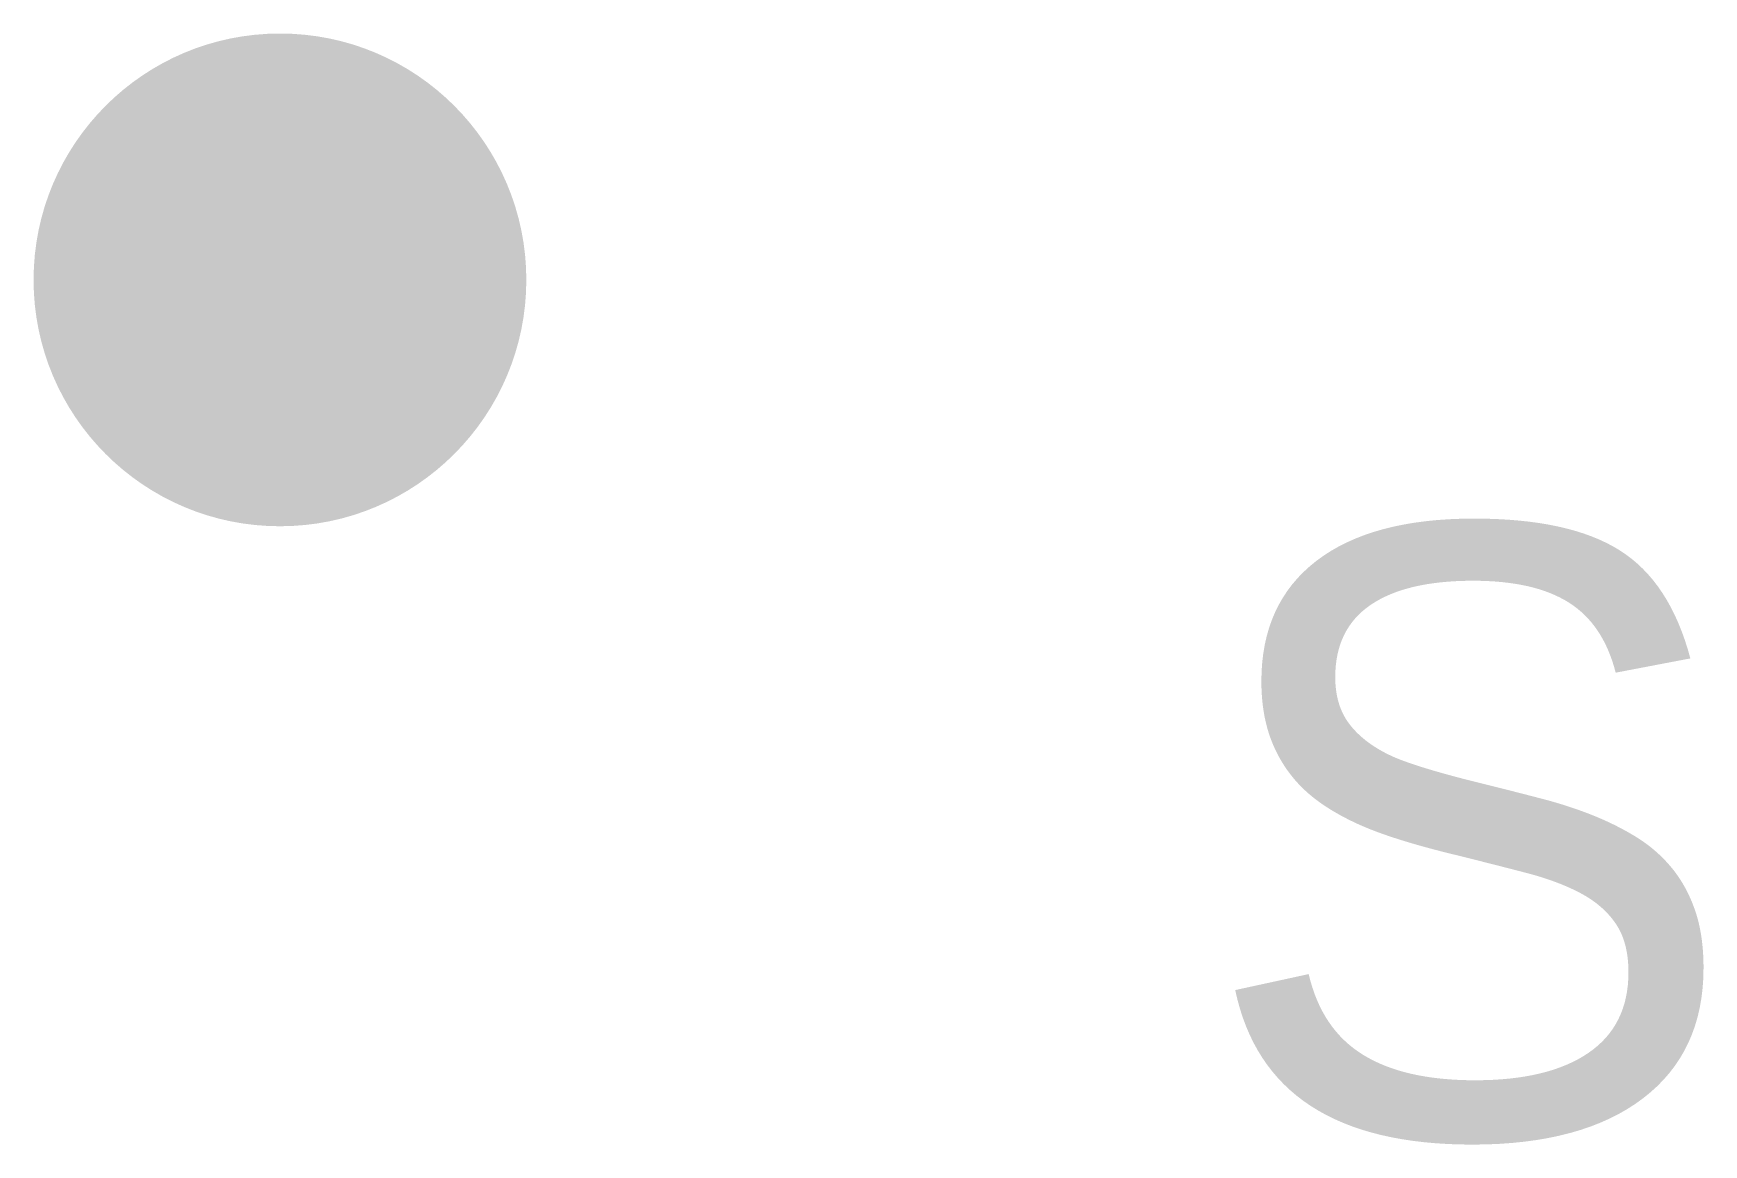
# Model space of a CAD drawing. Extents: x -0.18 to 1.03, y -0.63 to 0.18.
import ezdxf
from ezdxf.enums import TextEntityAlignment as Align

# ---------------------------------------------------------------- set-up
doc = ezdxf.new("R2010")
doc.units = 0

msp = doc.modelspace()

# ---------------------------------------------------------------- hatches: boundary and pattern name
h = msp.add_hatch(color=256)
edge = h.paths.add_edge_path()
edge.add_arc((0.0008, 0.0002), 0.1782, 0, 360)

# ---------------------------------------------------------------- texts
msp.add_text('S', height=0.44, rotation=0.0113).set_placement((0.8612, -0.399), align=Align.MIDDLE_CENTER)

doc.saveas('drawing.dxf')
